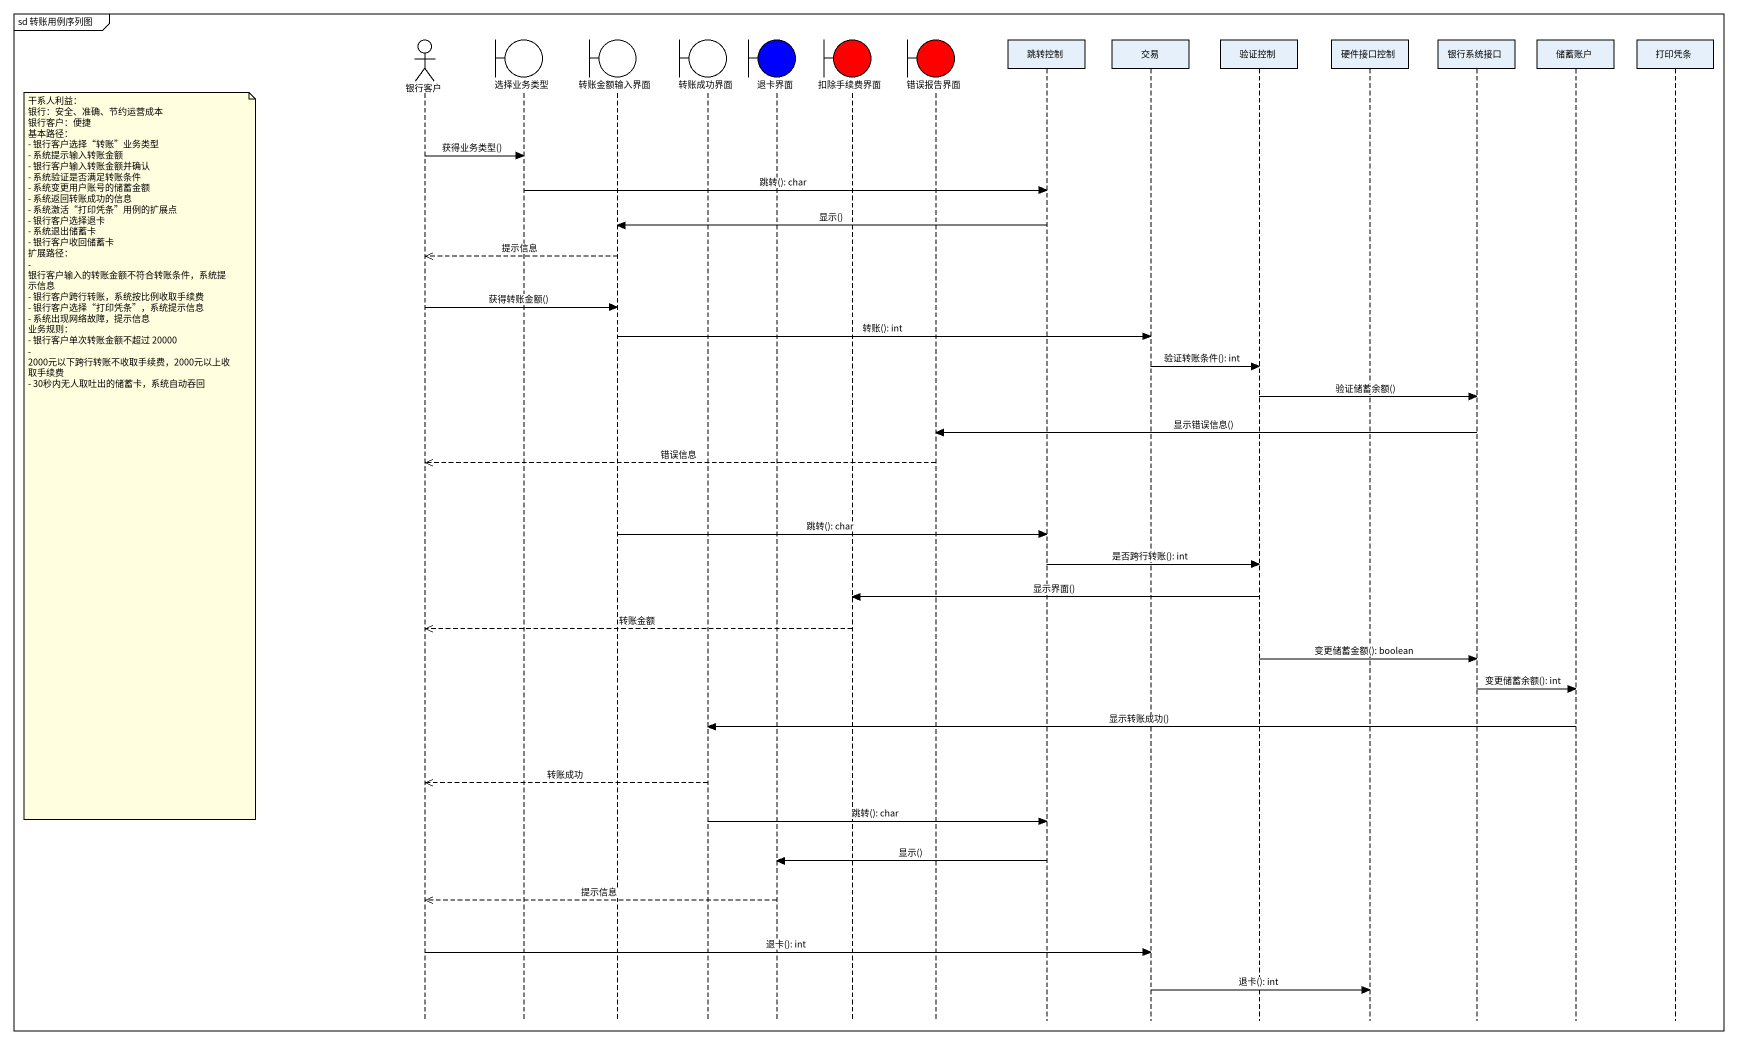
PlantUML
@startuml
mainframe sd 转账用例序列图
hide footbox
actor 银行客户
boundary 选择业务类型
boundary 转账金额输入界面
boundary 转账成功界面
boundary 退卡界面 #0000FF
boundary 扣除手续费界面 #FF0000
boundary 错误报告界面 #FF0000
participant 跳转控制
participant 交易
participant 验证控制
participant 硬件接口控制
participant 银行系统接口
participant 储蓄账户
participant 打印凭条

银行客户 -> 选择业务类型 : 获得业务类型()
选择业务类型 -> 跳转控制 : 跳转(): char
跳转控制 -> 转账金额输入界面 : 显示()
转账金额输入界面 -->> 银行客户 : 提示信息
银行客户 -> 转账金额输入界面 : 获得转账金额()
转账金额输入界面 -> 交易 : 转账(): int
交易 -> 验证控制 : 验证转账条件(): int
验证控制 -> 银行系统接口 : 验证储蓄余额()
银行系统接口 -> 错误报告界面 : 显示错误信息()
note left of 银行客户
  干系人利益：
  银行：安全、准确、节约运营成本
  银行客户：便捷
  基本路径：
  - 银行客户选择“转账”业务类型
  - 系统提示输入转账金额
  - 银行客户输入转账金额并确认
  - 系统验证是否满足转账条件
  - 系统变更用户账号的储蓄金额
  - 系统返回转账成功的信息
  - 系统激活“打印凭条”用例的扩展点
  - 银行客户选择退卡
  - 系统退出储蓄卡
  - 银行客户收回储蓄卡
  扩展路径：
  - 银行客户输入的转账金额不符合转账条件，系统提示信息
  - 银行客户跨行转账，系统按比例收取手续费
  - 银行客户选择“打印凭条”，系统提示信息
  - 系统出现网络故障，提示信息
  业务规则：
  - 银行客户单次转账金额不超过 20000
  - 2000元以下跨行转账不收取手续费，2000元以上收取手续费
  - 30秒内无人取吐出的储蓄卡，系统自动吞回
end note
错误报告界面 -->> 银行客户 : 错误信息
转账金额输入界面 -> 跳转控制 : 跳转(): char
跳转控制 -> 验证控制 : 是否跨行转账(): int
验证控制 -> 扣除手续费界面 : 显示界面()
扣除手续费界面 -->> 银行客户 : 转账金额
验证控制 -> 银行系统接口 : 变更储蓄金额(): boolean
银行系统接口 -> 储蓄账户 : 变更储蓄余额(): int
储蓄账户 -> 转账成功界面 : 显示转账成功()
转账成功界面 -->> 银行客户 : 转账成功
转账成功界面 -> 跳转控制 : 跳转(): char
跳转控制 -> 退卡界面 : 显示()
退卡界面 -->> 银行客户 : 提示信息
银行客户 -> 交易 : 退卡(): int
交易 -> 硬件接口控制 : 退卡(): int
@enduml
